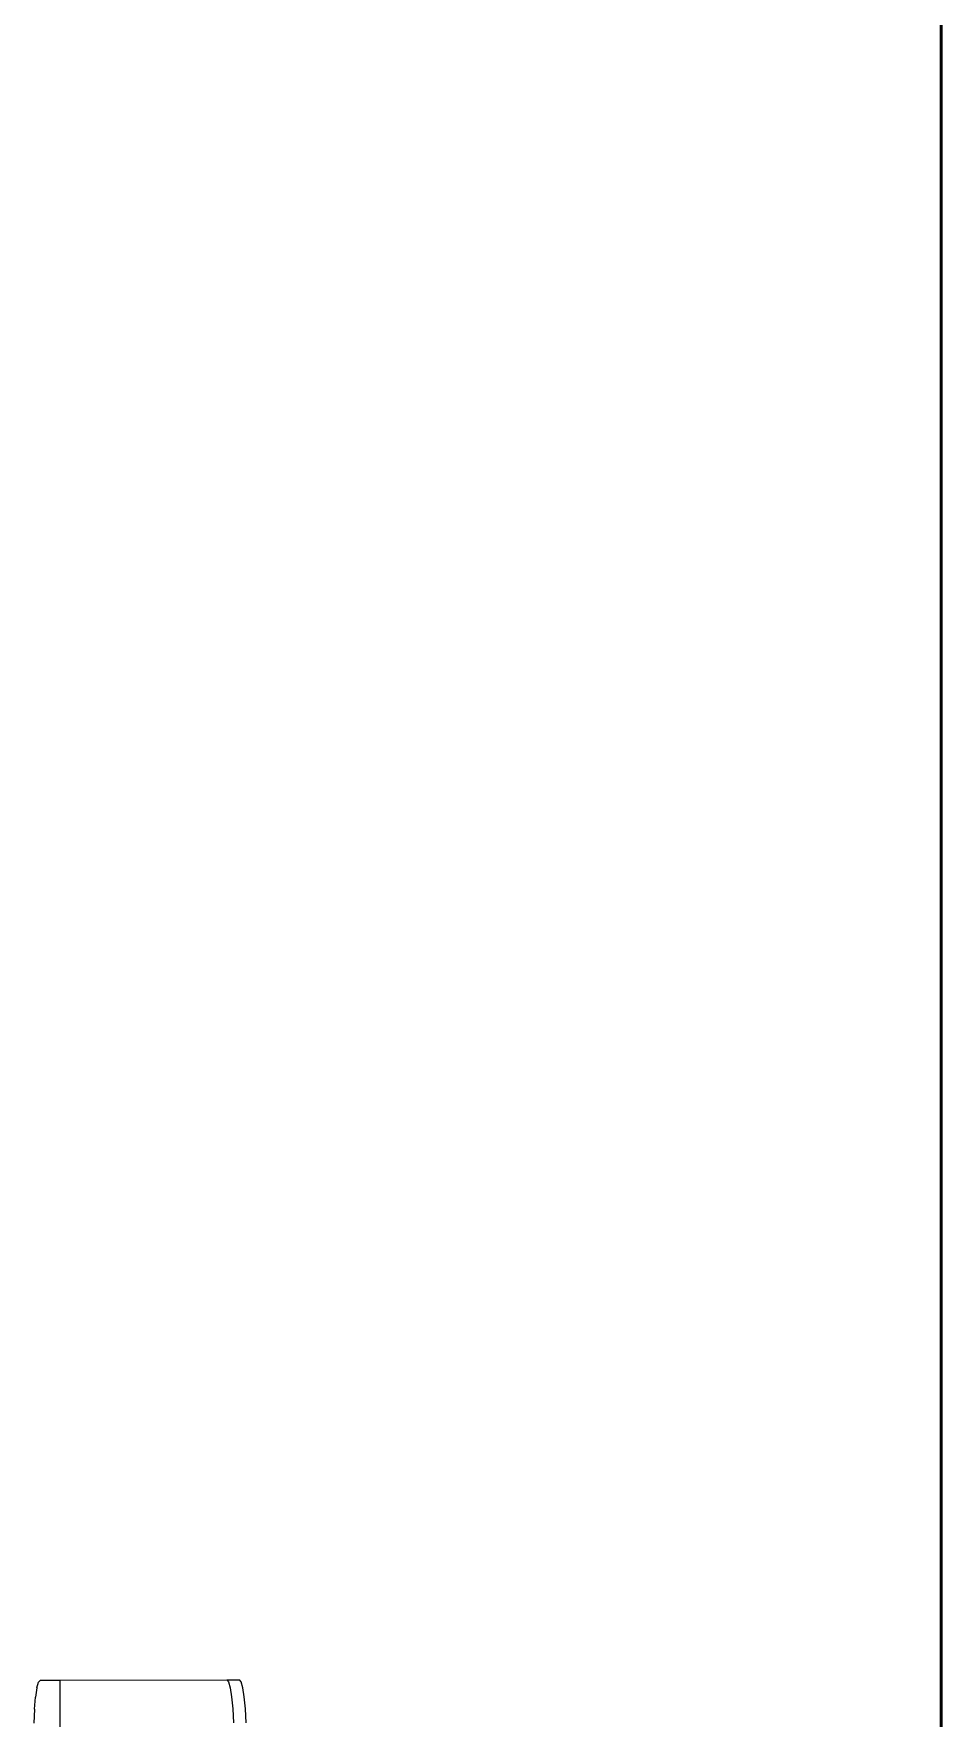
# Model space of a CAD drawing. Header units: millimetres. Extents: x 44692 to 101945, y -26273 to 14445.
# Drawn here: x 72689.9 to 72865.5, y -20547.7 to -20222 of the extents above; entities that cross this region are included whole.
import ezdxf

# ---------------------------------------------------------------- set-up
doc = ezdxf.new("R2010")
doc.units = ezdxf.units.MM
doc.header["$LTSCALE"] = 100
doc.layers.add('Muebles', color=112, linetype='Continuous')
doc.layers.add('Paredes', color=7, linetype='Continuous', lineweight=50)

msp = doc.modelspace()

# ---------------------------------------------------------------- linework, layer by layer
at = {"layer": 'Muebles'}
for p, q in [((72690.549, -20541.77), (72690.871, -20540.649)), ((72690.871, -20540.649), (72691.217, -20540.266)), ((72691.217, -20540.266), (72695.062, -20540.263)), ((72695.062, -20540.263), (72727.268, -20540.23)), ((72695.062, -21011.246), (72695.062, -20540.263)), ((72727.268, -20540.23), (72729.731, -20540.228)), ((72727.268, -20540.23), (72727.614, -20540.612)), ((72727.614, -20540.612), (72727.937, -20541.732)), ((72730.077, -20540.61), (72729.731, -20540.228)), ((72730.4, -20541.73), (72730.077, -20540.61)), ((72690.059, -20545.875), (72690.272, -20543.552)), ((72690.549, -20541.77), (72690.272, -20543.552)), ((72727.937, -20541.732), (72728.213, -20543.514)), ((72728.213, -20543.514), (72728.426, -20545.836)), ((72730.677, -20543.511), (72730.4, -20541.73)), ((72730.889, -20545.834), (72730.677, -20543.511)), ((72690.059, -20545.875), (72689.926, -20548.579)), ((72728.426, -20545.836), (72728.559, -20548.541)), ((72731.023, -20548.538), (72730.889, -20545.834))]:
    msp.add_line(p, q, dxfattribs=at)
at = {"layer": 'Paredes'}
msp.add_line((72865.508, -952.445), (72865.508, -23559.773), dxfattribs=at)

doc.saveas('drawing.dxf')
